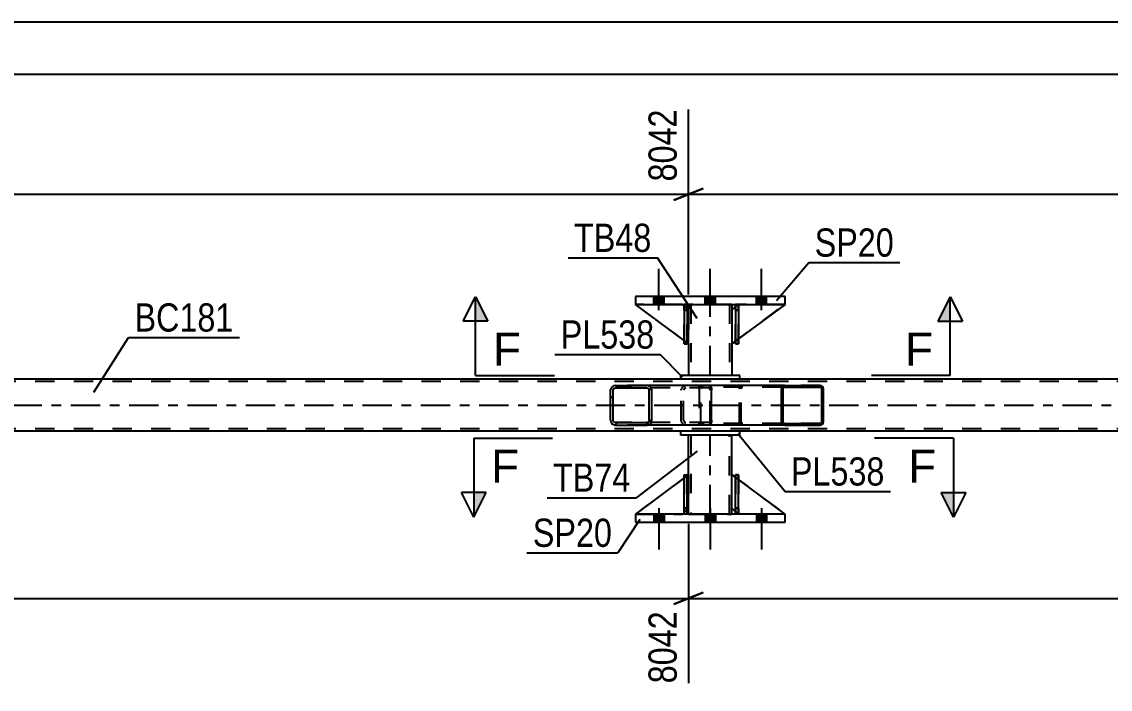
# Model space of a CAD drawing. Header units: millimetres. Extents: x 0 to 841, y 0 to 594.
# Drawn here: x 263.1 to 373.5, y 215.3 to 283 of the extents above; entities that cross this region are included whole.
import ezdxf

# ---------------------------------------------------------------- set-up
doc = ezdxf.new("R2010")
doc.units = ezdxf.units.MM
doc.linetypes.add('DXK_LINE_DOT2', pattern=[3.9198, 1.9599, -1.9599])
doc.linetypes.add('DXK_LINE_DOT3', pattern=[5.9187, 2.979, -0.9799, 0.9799, -0.9799])
doc.styles.add('Arial', font='ARIAL.TTF', dxfattribs={"height": 0.2})
doc.styles.add('Arial Narrow', font='ARIALN.TTF', dxfattribs={"height": 0.2})

# ---------------------------------------------------------------- blocks, each defined once
blk = doc.blocks.new('Part-318885883-2958 - 2768')
at = {"linetype": 'Continuous'}
h = blk.add_hatch(dxfattribs=at)
h.set_pattern_fill('', scale=0.7, style=0, pattern_type=0)
h.set_pattern_definition([(45, (326.978, 245.8129), (-1.57154, 1.57154), [])])
h.paths.add_polyline_path([(327.02, 245.63), (326.98, 245.81), (326.87, 245.97), (326.71, 246.07), (326.51, 246.11), (323.33, 246.11), (323.14, 246.07), (322.97, 245.97), (322.86, 245.81), (322.83, 245.63), (322.83, 242.59), (322.86, 242.41), (322.97, 242.25), (323.14, 242.15), (323.33, 242.11), (326.51, 242.11), (326.71, 242.15), (326.87, 242.25), (326.98, 242.41), (327.02, 242.59)])
h.paths.add_polyline_path([(326.75, 242.5), (326.69, 242.42), (326.61, 242.37), (326.51, 242.35), (323.33, 242.35), (323.23, 242.37), (323.15, 242.42), (323.1, 242.5), (323.08, 242.59), (323.08, 245.63), (323.1, 245.72), (323.15, 245.8), (323.23, 245.85), (323.33, 245.87), (326.51, 245.87), (326.61, 245.85), (326.69, 245.8), (326.75, 245.72), (326.76, 245.63), (326.76, 242.59)])
at = {"color": 2, "linetype": 'Continuous'}
for p, q in [((322.86, 245.81), (322.83, 245.63)), ((322.83, 242.59), (322.83, 245.63)), ((323.08, 245.63), (323.1, 245.72)), ((323.08, 242.59), (323.08, 245.63)), ((323.1, 245.72), (323.15, 245.8)), ((323.33, 246.11), (323.14, 246.07)), ((323.15, 245.8), (323.23, 245.85)), ((323.23, 245.85), (323.33, 245.87)), ((323.33, 246.11), (326.51, 246.11)), ((323.33, 245.87), (326.51, 245.87)), ((332.81, 246.11), (326.51, 246.11)), ((326.71, 246.07), (326.51, 246.11)), ((326.51, 245.87), (326.61, 245.85)), ((326.61, 245.85), (326.69, 245.8)), ((326.69, 245.8), (326.75, 245.72)), ((326.75, 245.72), (326.76, 245.63)), ((326.76, 242.59), (326.76, 245.63)), ((327.02, 245.63), (326.98, 245.81)), ((327.02, 242.59), (327.02, 245.63)), ((332.81, 246.11), (332.92, 246.07)), ((332.92, 246.07), (333.01, 245.97)), ((333.01, 245.97), (333.06, 245.81)), ((333.06, 245.81), (333.08, 245.63)), ((333.08, 242.59), (333.08, 245.63)), ((322.83, 242.59), (322.86, 242.41)), ((323.1, 242.5), (323.08, 242.59)), ((323.15, 242.42), (323.1, 242.5)), ((323.14, 242.15), (323.33, 242.11)), ((323.23, 242.37), (323.15, 242.42)), ((323.33, 242.35), (323.23, 242.37)), ((323.33, 242.35), (326.51, 242.35)), ((323.33, 242.11), (326.51, 242.11)), ((326.61, 242.37), (326.51, 242.35)), ((326.51, 242.11), (326.71, 242.15)), ((332.81, 242.11), (326.51, 242.11)), ((326.69, 242.42), (326.61, 242.37)), ((326.75, 242.5), (326.69, 242.42)), ((326.76, 242.59), (326.75, 242.5)), ((326.98, 242.41), (327.02, 242.59)), ((332.92, 242.15), (332.81, 242.11)), ((333.01, 242.25), (332.92, 242.15)), ((333.06, 242.41), (333.01, 242.25)), ((333.08, 242.59), (333.06, 242.41))]:
    blk.add_line(p, q, dxfattribs=at)
at = {"color": 7, "linetype": 'DXK_LINE_DOT2'}
for p, q in [((326.51, 246.11), (323.33, 246.11)), ((332.81, 245.87), (323.33, 245.87)), ((329.98, 245.63), (330.02, 245.81)), ((329.98, 242.59), (329.98, 245.63)), ((330.25, 245.72), (330.23, 245.63)), ((330.23, 242.59), (330.23, 245.63)), ((330.3, 245.8), (330.25, 245.72)), ((330.29, 246.07), (330.48, 246.11)), ((330.38, 245.85), (330.3, 245.8)), ((330.48, 245.87), (330.38, 245.85)), ((331.82, 245.87), (331.82, 246.11)), ((332.87, 245.85), (332.81, 245.87)), ((332.91, 245.8), (332.87, 245.85)), ((332.94, 245.72), (332.91, 245.8)), ((332.95, 245.63), (332.94, 245.72)), ((332.95, 242.59), (332.95, 245.63)), ((332.81, 242.35), (323.33, 242.35)), ((326.51, 242.11), (323.33, 242.11)), ((330.02, 242.41), (329.98, 242.59)), ((330.23, 242.59), (330.25, 242.5)), ((330.25, 242.5), (330.3, 242.42)), ((330.48, 242.11), (330.29, 242.15)), ((330.3, 242.42), (330.32, 242.41)), ((330.32, 242.41), (330.38, 242.37)), ((330.38, 242.37), (330.48, 242.35)), ((331.82, 242.11), (331.82, 242.35)), ((332.81, 242.35), (332.87, 242.37)), ((332.87, 242.37), (332.91, 242.42)), ((332.91, 242.42), (332.94, 242.5)), ((332.94, 242.5), (332.95, 242.59))]:
    blk.add_line(p, q, dxfattribs=at)
at = {"color": 2, "linetype": 'Continuous'}
for centre, start, end in [((323.31, 245.61), 111.1941, 156.1506), ((326.53, 245.61), 23.8494, 68.8059), ((323.31, 242.6), 203.8494, 248.8059), ((326.53, 242.6), 291.1941, 336.1506)]:
    blk.add_arc(centre, 0.492, start, end, dxfattribs=at)
at = {"color": 7, "linetype": 'DXK_LINE_DOT2'}
for centre, start, end in [((330.47, 245.61), 111.1941, 156.1506), ((330.47, 242.6), 203.8494, 248.8059)]:
    blk.add_arc(centre, 0.492, start, end, dxfattribs=at)
blk = doc.blocks.new('Bolt-318885883-2846 - 2768')
at = {"linetype": 'Continuous'}
for points in [[(327.22, 254.35), (328.26, 254.35), (328.26, 255.15), (327.22, 255.15)], [(327.22, 254.35), (328.26, 254.35), (328.26, 255.15), (327.22, 255.15)], [(327.22, 254.35), (328.26, 254.35), (328.26, 255.15), (327.22, 255.15)], [(332.42, 254.35), (333.46, 254.35), (333.46, 255.15), (332.42, 255.15)], [(332.42, 254.35), (333.46, 254.35), (333.46, 255.15), (332.42, 255.15)], [(337.62, 254.35), (338.66, 254.35), (338.66, 255.15), (337.62, 255.15)], [(337.62, 254.35), (338.66, 254.35), (338.66, 255.15), (337.62, 255.15)], [(337.62, 254.35), (338.66, 254.35), (338.66, 255.15), (337.62, 255.15)]]:
    blk.add_hatch(color=1, dxfattribs=at).paths.add_polyline_path(points)
at = {"color": 1, "linetype": 'Continuous'}
for p, q in [((327.74, 253.75), (327.74, 257.95)), ((327.74, 253.75), (327.74, 257.95)), ((327.74, 253.75), (327.74, 257.95)), ((332.94, 253.75), (332.94, 257.95)), ((332.94, 253.75), (332.94, 257.95)), ((338.14, 253.75), (338.14, 257.95)), ((338.14, 253.75), (338.14, 257.95)), ((338.14, 253.75), (338.14, 257.95)), ((327.22, 254.35), (327.22, 255.15)), ((327.22, 254.35), (327.22, 255.15)), ((327.22, 254.35), (327.22, 255.15)), ((328.26, 254.35), (328.26, 255.15)), ((328.26, 254.35), (328.26, 255.15)), ((328.26, 254.35), (328.26, 255.15)), ((332.42, 254.35), (332.42, 255.15)), ((332.42, 254.35), (332.42, 255.15)), ((333.46, 254.35), (333.46, 255.15)), ((333.46, 254.35), (333.46, 255.15)), ((337.62, 254.35), (337.62, 255.15)), ((337.62, 254.35), (337.62, 255.15)), ((337.62, 254.35), (337.62, 255.15)), ((338.66, 254.35), (338.66, 255.15)), ((338.66, 254.35), (338.66, 255.15)), ((338.66, 254.35), (338.66, 255.15))]:
    blk.add_line(p, q, dxfattribs=at)
blk = doc.blocks.new('Bolt-318885883-2847 - 2768')
at = {"linetype": 'Continuous'}
for points in [[(328.26, 233.07), (327.22, 233.07), (327.22, 232.27), (328.26, 232.27)], [(328.26, 233.07), (327.22, 233.07), (327.22, 232.27), (328.26, 232.27)], [(328.26, 233.07), (327.22, 233.07), (327.22, 232.27), (328.26, 232.27)], [(333.46, 233.07), (332.42, 233.07), (332.42, 232.27), (333.46, 232.27)], [(333.46, 233.07), (332.42, 233.07), (332.42, 232.27), (333.46, 232.27)], [(338.66, 233.07), (337.62, 233.07), (337.62, 232.27), (338.66, 232.27)], [(338.66, 233.07), (337.62, 233.07), (337.62, 232.27), (338.66, 232.27)], [(338.66, 233.07), (337.62, 233.07), (337.62, 232.27), (338.66, 232.27)]]:
    blk.add_hatch(color=1, dxfattribs=at).paths.add_polyline_path(points)
at = {"color": 1, "linetype": 'Continuous'}
for p, q in [((327.22, 233.07), (327.22, 232.27)), ((327.22, 233.07), (327.22, 232.27)), ((327.22, 233.07), (327.22, 232.27)), ((327.74, 233.67), (327.74, 229.47)), ((327.74, 233.67), (327.74, 229.47)), ((327.74, 233.67), (327.74, 229.47)), ((328.26, 233.07), (328.26, 232.27)), ((328.26, 233.07), (328.26, 232.27)), ((328.26, 233.07), (328.26, 232.27)), ((332.42, 233.07), (332.42, 232.27)), ((332.42, 233.07), (332.42, 232.27)), ((332.94, 233.67), (332.94, 229.47)), ((332.94, 233.67), (332.94, 229.47)), ((333.46, 233.07), (333.46, 232.27)), ((333.46, 233.07), (333.46, 232.27)), ((337.62, 233.07), (337.62, 232.27)), ((337.62, 233.07), (337.62, 232.27)), ((337.62, 233.07), (337.62, 232.27)), ((338.14, 233.67), (338.14, 229.47)), ((338.14, 233.67), (338.14, 229.47)), ((338.14, 233.67), (338.14, 229.47)), ((338.66, 233.07), (338.66, 232.27)), ((338.66, 233.07), (338.66, 232.27)), ((338.66, 233.07), (338.66, 232.27))]:
    blk.add_line(p, q, dxfattribs=at)
blk = doc.blocks.new('Part-318885883-2897 - 2768')
at = {"color": 7, "linetype": 'DXK_LINE_DOT2'}
for p, q in [((728.94, 246.51), (66.82, 246.51)), ((335.94, 246.75), (329.94, 246.75)), ((728.94, 241.71), (66.82, 241.71)), ((335.94, 241.47), (329.94, 241.47))]:
    blk.add_line(p, q, dxfattribs=at)
at = {"color": 2, "linetype": 'Continuous'}
for p, q in [((329.94, 246.75), (165.67, 246.75)), ((585.34, 246.75), (335.94, 246.75)), ((329.94, 241.47), (165.67, 241.47)), ((585.34, 241.47), (335.94, 241.47))]:
    blk.add_line(p, q, dxfattribs=at)
at = {"color": 7, "linetype": 'DXK_LINE_DOT3'}
blk.add_line((66.82, 244.11), (728.94, 244.11), dxfattribs=at)
blk = doc.blocks.new('Part-318885883-2946 - 2768')
at = {"color": 2, "linetype": 'Continuous'}
for p, q in [((335.94, 247.15), (329.94, 247.15)), ((329.94, 246.75), (329.94, 247.15)), ((335.94, 246.75), (329.94, 246.75)), ((335.94, 246.75), (335.94, 247.15))]:
    blk.add_line(p, q, dxfattribs=at)
blk = doc.blocks.new('Part-318885883-2975 - 2768')
at = {"color": 2, "linetype": 'Continuous'}
for p, q in [((330.74, 254.35), (330.74, 253.75)), ((335.14, 254.35), (335.14, 253.75)), ((330.74, 250.35), (330.74, 247.15)), ((335.14, 250.35), (335.14, 247.15))]:
    blk.add_line(p, q, dxfattribs=at)
at = {"color": 7, "linetype": 'DXK_LINE_DOT2'}
for p, q in [((335.14, 254.35), (330.74, 254.35)), ((330.98, 254.35), (330.98, 247.15)), ((334.9, 254.35), (334.9, 247.15)), ((330.74, 253.75), (330.74, 250.35)), ((335.14, 253.75), (335.14, 250.35)), ((335.14, 247.15), (330.74, 247.15))]:
    blk.add_line(p, q, dxfattribs=at)
at = {"color": 7, "linetype": 'DXK_LINE_DOT3'}
blk.add_line((332.94, 247.15), (332.94, 254.35), dxfattribs=at)
blk = doc.blocks.new('Part-318885883-2977 - 2768')
at = {"color": 7, "linetype": 'DXK_LINE_DOT2'}
for p, q in [((335.49, 253.75), (335.49, 254.35)), ((335.49, 254.35), (335.49, 254.35)), ((335.49, 254.35), (335.49, 250.35)), ((335.81, 254.35), (335.49, 254.35)), ((335.81, 253.75), (335.81, 254.35)), ((335.81, 250.35), (335.81, 254.35)), ((335.49, 250.35), (335.49, 253.75)), ((335.49, 253.75), (335.81, 253.75)), ((335.81, 253.75), (335.81, 250.35)), ((335.49, 250.35), (335.81, 250.35))]:
    blk.add_line(p, q, dxfattribs=at)
blk = doc.blocks.new('Part-318885883-2978 - 2768')
at = {"color": 7, "linetype": 'DXK_LINE_DOT2'}
for p, q in [((330.29, 253.75), (330.29, 254.35)), ((330.29, 254.35), (330.29, 254.35)), ((330.29, 254.35), (330.29, 250.35)), ((330.61, 254.35), (330.29, 254.35)), ((330.61, 253.75), (330.61, 254.35)), ((330.61, 250.35), (330.61, 254.35)), ((330.29, 250.35), (330.29, 253.75)), ((330.29, 253.75), (330.61, 253.75)), ((330.61, 253.75), (330.61, 250.35)), ((330.29, 250.35), (330.61, 250.35))]:
    blk.add_line(p, q, dxfattribs=at)
blk = doc.blocks.new('Part-318885883-2983 - 2768')
at = {"color": 2, "linetype": 'Continuous'}
for p, q in [((325.34, 233.07), (325.34, 232.27)), ((340.54, 233.07), (325.34, 233.07)), ((340.54, 232.27), (340.54, 233.07)), ((325.34, 232.27), (340.54, 232.27))]:
    blk.add_line(p, q, dxfattribs=at)
blk = doc.blocks.new('Part-318885883-2988 - 2768')
at = {"color": 2, "linetype": 'Continuous'}
for p, q in [((340.54, 255.15), (325.34, 255.15)), ((325.34, 255.15), (325.34, 254.35)), ((340.54, 254.35), (340.54, 255.15)), ((325.34, 254.35), (340.54, 254.35))]:
    blk.add_line(p, q, dxfattribs=at)
blk = doc.blocks.new('Part-318885883-2993 - 2768')
at = {"color": 2, "linetype": 'Continuous'}
for p, q in [((330.74, 237.07), (330.74, 241.07)), ((335.14, 237.07), (335.14, 241.07)), ((330.74, 233.07), (330.74, 233.67)), ((335.14, 233.07), (335.14, 233.67))]:
    blk.add_line(p, q, dxfattribs=at)
at = {"color": 7, "linetype": 'DXK_LINE_DOT2'}
for p, q in [((335.14, 241.07), (330.74, 241.07)), ((330.98, 241.07), (330.98, 233.07)), ((334.9, 233.07), (334.9, 241.07)), ((330.74, 233.67), (330.74, 237.07)), ((335.14, 233.67), (335.14, 237.07)), ((330.74, 233.07), (335.14, 233.07))]:
    blk.add_line(p, q, dxfattribs=at)
at = {"color": 7, "linetype": 'DXK_LINE_DOT3'}
blk.add_line((332.94, 233.07), (332.94, 241.07), dxfattribs=at)
blk = doc.blocks.new('Part-318885883-2998 - 2768')
at = {"color": 2, "linetype": 'Continuous'}
for p, q in [((335.94, 241.47), (329.94, 241.47)), ((329.94, 241.07), (329.94, 241.47)), ((335.94, 241.07), (329.94, 241.07)), ((335.94, 241.07), (335.94, 241.47))]:
    blk.add_line(p, q, dxfattribs=at)
blk = doc.blocks.new('Part-318885883-3010 - 2768')
at = {"linetype": 'Continuous'}
h = blk.add_hatch(dxfattribs=at)
h.set_pattern_fill('', scale=0.7, style=0, pattern_type=0)
h.set_pattern_definition([(45, (344.402, 245.9117), (-1.57154, 1.57154), [])])
h.paths.add_polyline_path([(344.43, 245.79), (344.4, 245.91), (344.33, 246.02), (344.22, 246.08), (344.09, 246.11), (340.51, 246.11), (340.38, 246.08), (340.27, 246.02), (340.2, 245.91), (340.17, 245.79), (340.17, 242.43), (340.2, 242.31), (340.27, 242.2), (340.38, 242.13), (340.51, 242.11), (344.09, 242.11), (344.22, 242.13), (344.33, 242.2), (344.4, 242.31), (344.43, 242.43)])
h.paths.add_polyline_path([(344.24, 242.37), (344.21, 242.32), (344.15, 242.28), (344.09, 242.27), (340.51, 242.27), (340.45, 242.28), (340.39, 242.32), (340.35, 242.37), (340.34, 242.43), (340.34, 245.79), (340.35, 245.85), (340.39, 245.9), (340.45, 245.94), (340.51, 245.95), (344.09, 245.95), (344.15, 245.94), (344.21, 245.9), (344.24, 245.85), (344.26, 245.79), (344.26, 242.43)])
at = {"color": 7, "linetype": 'DXK_LINE_DOT2'}
for p, q in [((331.82, 245.79), (331.85, 245.91)), ((331.82, 245.79), (331.82, 242.43)), ((332.01, 245.85), (331.99, 245.79)), ((331.99, 242.43), (331.99, 245.79)), ((332.04, 245.9), (332.01, 245.85)), ((332.03, 246.08), (332.16, 246.11)), ((332.1, 245.94), (332.04, 245.9)), ((332.16, 245.95), (332.1, 245.94)), ((332.81, 246.11), (332.16, 246.11)), ((344.09, 245.95), (332.16, 245.95)), ((335.74, 246.11), (335.87, 246.08)), ((335.8, 245.94), (335.74, 245.95)), ((335.86, 245.9), (335.8, 245.94)), ((335.9, 245.85), (335.86, 245.9)), ((335.91, 245.79), (335.9, 245.85)), ((335.91, 242.43), (335.91, 245.79)), ((336.05, 245.91), (336.08, 245.79)), ((336.08, 242.43), (336.08, 245.79)), ((344.09, 246.11), (340.51, 246.11)), ((331.85, 242.31), (331.82, 242.43)), ((331.99, 242.43), (332.01, 242.37)), ((332.01, 242.37), (332.04, 242.32)), ((332.16, 242.11), (332.03, 242.13)), ((332.04, 242.32), (332.1, 242.28)), ((332.1, 242.28), (332.16, 242.27)), ((344.09, 242.27), (332.16, 242.27)), ((332.81, 242.11), (332.16, 242.11)), ((335.74, 242.27), (335.8, 242.28)), ((335.87, 242.13), (335.74, 242.11)), ((335.8, 242.28), (335.86, 242.32)), ((335.86, 242.32), (335.9, 242.37)), ((335.9, 242.37), (335.91, 242.43)), ((336.08, 242.43), (336.05, 242.31)), ((344.09, 242.11), (340.51, 242.11))]:
    blk.add_line(p, q, dxfattribs=at)
at = {"color": 2, "linetype": 'Continuous'}
for p, q in [((340.51, 246.11), (332.81, 246.11)), ((340.2, 245.91), (340.17, 245.79)), ((340.17, 242.43), (340.17, 245.79)), ((340.34, 245.79), (340.35, 245.85)), ((340.34, 242.43), (340.34, 245.79)), ((340.35, 245.85), (340.39, 245.9)), ((340.51, 246.11), (340.38, 246.08)), ((340.39, 245.9), (340.45, 245.94)), ((340.45, 245.94), (340.51, 245.95)), ((340.51, 246.11), (344.09, 246.11)), ((340.51, 245.95), (344.09, 245.95)), ((344.22, 246.08), (344.09, 246.11)), ((344.09, 245.95), (344.15, 245.94)), ((344.15, 245.94), (344.21, 245.9)), ((344.21, 245.9), (344.24, 245.85)), ((344.24, 245.85), (344.26, 245.79)), ((344.26, 242.43), (344.26, 245.79)), ((344.43, 245.79), (344.4, 245.91)), ((344.43, 242.43), (344.43, 245.79)), ((340.51, 242.11), (332.81, 242.11)), ((340.17, 242.43), (340.2, 242.31)), ((340.35, 242.37), (340.34, 242.43)), ((340.39, 242.32), (340.35, 242.37)), ((340.38, 242.13), (340.51, 242.11)), ((340.45, 242.28), (340.39, 242.32)), ((340.51, 242.27), (340.45, 242.28)), ((340.51, 242.27), (344.09, 242.27)), ((340.51, 242.11), (344.09, 242.11)), ((344.15, 242.28), (344.09, 242.27)), ((344.09, 242.11), (344.22, 242.13)), ((344.21, 242.32), (344.15, 242.28)), ((344.24, 242.37), (344.21, 242.32)), ((344.26, 242.43), (344.24, 242.37)), ((344.4, 242.31), (344.43, 242.43))]:
    blk.add_line(p, q, dxfattribs=at)
at = {"color": 7, "linetype": 'DXK_LINE_DOT2'}
for centre, start, end in [((332.15, 245.78), 110.7583, 155.68), ((335.75, 245.78), 24.32, 69.2417), ((332.15, 242.44), 204.32, 249.2417), ((335.75, 242.44), 290.7583, 335.68)]:
    blk.add_arc(centre, 0.331, start, end, dxfattribs=at)
at = {"color": 2, "linetype": 'Continuous'}
for centre, start, end in [((340.5, 245.78), 110.7583, 155.68), ((344.1, 245.78), 24.32, 69.2417), ((340.5, 242.44), 204.32, 249.2417), ((344.1, 242.44), 290.7583, 335.68)]:
    blk.add_arc(centre, 0.331, start, end, dxfattribs=at)
blk = doc.blocks.new('Part-318885883-3029 - 2768')
at = {"color": 7, "linetype": 'DXK_LINE_DOT2'}
for p, q in [((335.74, 254.35), (335.14, 253.75)), ((335.14, 250.35), (340.54, 254.35)), ((340.54, 254.35), (335.74, 254.35)), ((335.14, 253.75), (335.14, 250.35))]:
    blk.add_line(p, q, dxfattribs=at)
blk = doc.blocks.new('Part-318885883-3030 - 2768')
at = {"color": 2, "linetype": 'Continuous'}
for p, q in [((335.49, 254.1), (335.14, 253.75)), ((340.54, 254.35), (335.81, 250.85)), ((335.14, 253.75), (335.14, 250.35)), ((335.49, 250.61), (335.14, 250.35))]:
    blk.add_line(p, q, dxfattribs=at)
at = {"color": 7, "linetype": 'DXK_LINE_DOT2'}
for p, q in [((335.74, 254.35), (335.49, 254.1)), ((340.54, 254.35), (335.74, 254.35)), ((335.81, 250.85), (335.49, 250.61))]:
    blk.add_line(p, q, dxfattribs=at)
blk = doc.blocks.new('Part-318885883-3031 - 2768')
at = {"color": 7, "linetype": 'DXK_LINE_DOT2'}
for p, q in [((330.74, 250.35), (325.34, 254.35)), ((325.34, 254.35), (330.14, 254.35)), ((330.14, 254.35), (330.74, 253.75)), ((330.74, 253.75), (330.14, 254.35)), ((330.74, 253.75), (330.74, 250.35)), ((330.74, 253.75), (330.74, 253.75)), ((330.74, 253.75), (330.74, 250.35))]:
    blk.add_line(p, q, dxfattribs=at)
blk = doc.blocks.new('Part-318885883-3032 - 2768')
at = {"color": 2, "linetype": 'Continuous'}
for p, q in [((330.29, 250.68), (325.34, 254.35)), ((330.29, 254.2), (330.14, 254.35)), ((330.74, 253.75), (330.61, 253.88)), ((330.74, 253.75), (330.74, 253.75)), ((330.74, 250.35), (330.74, 253.75)), ((330.61, 250.44), (330.74, 250.35)), ((330.74, 250.35), (330.74, 250.35))]:
    blk.add_line(p, q, dxfattribs=at)
at = {"color": 7, "linetype": 'DXK_LINE_DOT2'}
for p, q in [((330.14, 254.35), (325.34, 254.35)), ((330.14, 254.35), (330.74, 253.75)), ((330.61, 253.88), (330.29, 254.2)), ((330.74, 253.75), (330.74, 250.35)), ((330.61, 250.44), (330.29, 250.68))]:
    blk.add_line(p, q, dxfattribs=at)
blk = doc.blocks.new('Part-318885883-3033 - 2768')
at = {"color": 2, "linetype": 'Continuous'}
for p, q in [((335.81, 254.35), (335.49, 254.35)), ((335.49, 254.35), (335.49, 250.35)), ((335.81, 254.35), (335.81, 254.35)), ((335.81, 254.35), (335.81, 250.35)), ((335.81, 250.35), (335.49, 250.35))]:
    blk.add_line(p, q, dxfattribs=at)
at = {"color": 7, "linetype": 'DXK_LINE_DOT2'}
for p, q in [((335.49, 253.75), (335.49, 254.35)), ((335.81, 253.75), (335.81, 254.35)), ((335.81, 254.35), (335.81, 254.35)), ((335.81, 253.75), (335.49, 253.75)), ((335.49, 253.75), (335.49, 250.35)), ((335.81, 250.35), (335.81, 253.75))]:
    blk.add_line(p, q, dxfattribs=at)
blk = doc.blocks.new('Part-318885883-3034 - 2768')
at = {"color": 2, "linetype": 'Continuous'}
for p, q in [((330.61, 254.35), (330.29, 254.35)), ((330.29, 254.35), (330.29, 250.35)), ((330.61, 254.35), (330.61, 254.35)), ((330.61, 254.35), (330.61, 250.35)), ((330.61, 250.35), (330.29, 250.35))]:
    blk.add_line(p, q, dxfattribs=at)
at = {"color": 7, "linetype": 'DXK_LINE_DOT2'}
for p, q in [((330.29, 253.75), (330.29, 254.35)), ((330.61, 253.75), (330.61, 254.35)), ((330.61, 254.35), (330.61, 254.35)), ((330.61, 253.75), (330.29, 253.75)), ((330.29, 253.75), (330.29, 250.35)), ((330.61, 250.35), (330.61, 253.75))]:
    blk.add_line(p, q, dxfattribs=at)
blk = doc.blocks.new('Part-318885883-3055 - 2768')
at = {"color": 7, "linetype": 'DXK_LINE_DOT2'}
for p, q in [((335.14, 233.67), (335.14, 237.07)), ((335.14, 237.07), (340.54, 233.07)), ((335.74, 233.07), (335.14, 233.67)), ((340.54, 233.07), (335.74, 233.07))]:
    blk.add_line(p, q, dxfattribs=at)
blk = doc.blocks.new('Part-318885883-3056 - 2768')
at = {"color": 2, "linetype": 'Continuous'}
for p, q in [((335.14, 233.67), (335.14, 237.07)), ((335.49, 236.81), (335.14, 237.07)), ((340.54, 233.07), (335.81, 236.57)), ((335.49, 233.32), (335.14, 233.67))]:
    blk.add_line(p, q, dxfattribs=at)
at = {"color": 7, "linetype": 'DXK_LINE_DOT2'}
for p, q in [((335.81, 236.57), (335.49, 236.81)), ((335.74, 233.07), (335.49, 233.32)), ((340.54, 233.07), (335.74, 233.07)), ((340.54, 233.07), (340.54, 233.07)), ((340.54, 233.07), (340.54, 233.07))]:
    blk.add_line(p, q, dxfattribs=at)
blk = doc.blocks.new('Part-318885883-3058 - 2768')
at = {"color": 7, "linetype": 'DXK_LINE_DOT2'}
for p, q in [((330.74, 237.07), (325.34, 233.07)), ((330.74, 233.67), (330.74, 237.07)), ((330.74, 237.07), (330.74, 233.67)), ((325.34, 233.07), (330.14, 233.07)), ((330.14, 233.07), (330.74, 233.67)), ((330.74, 233.67), (330.14, 233.07)), ((330.74, 233.67), (330.74, 233.67))]:
    blk.add_line(p, q, dxfattribs=at)
blk = doc.blocks.new('Part-318885883-3059 - 2768')
at = {"color": 2, "linetype": 'Continuous'}
for p, q in [((330.29, 236.74), (325.34, 233.07)), ((330.74, 237.07), (330.61, 236.98)), ((330.74, 233.67), (330.74, 237.07)), ((330.29, 233.22), (330.14, 233.07)), ((330.74, 233.67), (330.61, 233.54)), ((330.74, 233.67), (330.74, 233.67))]:
    blk.add_line(p, q, dxfattribs=at)
at = {"color": 7, "linetype": 'DXK_LINE_DOT2'}
for p, q in [((330.61, 236.98), (330.29, 236.74)), ((330.74, 233.67), (330.74, 237.07)), ((325.34, 233.07), (330.14, 233.07)), ((330.74, 233.67), (330.14, 233.07)), ((330.61, 233.54), (330.29, 233.22))]:
    blk.add_line(p, q, dxfattribs=at)
blk = doc.blocks.new('Part-318885883-3060 - 2768')
at = {"color": 2, "linetype": 'Continuous'}
for p, q in [((335.49, 233.07), (335.49, 237.07)), ((335.49, 237.07), (335.81, 237.07)), ((335.81, 233.07), (335.81, 237.07)), ((335.49, 233.07), (335.49, 233.07)), ((335.81, 233.07), (335.49, 233.07))]:
    blk.add_line(p, q, dxfattribs=at)
at = {"color": 7, "linetype": 'DXK_LINE_DOT2'}
for p, q in [((335.49, 237.07), (335.49, 233.67)), ((335.81, 233.67), (335.81, 237.07)), ((335.49, 233.67), (335.49, 233.07)), ((335.49, 233.67), (335.81, 233.67)), ((335.81, 233.07), (335.81, 233.67)), ((335.81, 233.07), (335.81, 233.07))]:
    blk.add_line(p, q, dxfattribs=at)
blk = doc.blocks.new('Part-318885883-3061 - 2768')
at = {"color": 2, "linetype": 'Continuous'}
for p, q in [((330.29, 233.07), (330.29, 237.07)), ((330.29, 237.07), (330.61, 237.07)), ((330.61, 233.07), (330.61, 237.07)), ((330.29, 233.07), (330.29, 233.07)), ((330.61, 233.07), (330.29, 233.07))]:
    blk.add_line(p, q, dxfattribs=at)
at = {"color": 7, "linetype": 'DXK_LINE_DOT2'}
for p, q in [((330.29, 237.07), (330.29, 233.67)), ((330.61, 233.67), (330.61, 237.07)), ((330.29, 233.67), (330.29, 233.07)), ((330.29, 233.67), (330.61, 233.67)), ((330.61, 233.07), (330.61, 233.67)), ((330.61, 233.07), (330.61, 233.07))]:
    blk.add_line(p, q, dxfattribs=at)
blk = doc.blocks.new('Part-318885883-3062 - 2768')
at = {"color": 7, "linetype": 'DXK_LINE_DOT2'}
for p, q in [((335.81, 237.07), (335.49, 237.07)), ((335.49, 233.67), (335.49, 237.07)), ((335.49, 237.07), (335.49, 233.07)), ((335.81, 237.07), (335.81, 233.67)), ((335.81, 233.07), (335.81, 237.07)), ((335.81, 233.67), (335.49, 233.67)), ((335.49, 233.07), (335.49, 233.67)), ((335.81, 233.07), (335.49, 233.07)), ((335.81, 233.67), (335.81, 233.07)), ((335.81, 233.07), (335.81, 233.07))]:
    blk.add_line(p, q, dxfattribs=at)
blk = doc.blocks.new('Part-318885883-3063 - 2768')
at = {"color": 7, "linetype": 'DXK_LINE_DOT2'}
for p, q in [((330.29, 237.07), (330.61, 237.07)), ((330.29, 233.67), (330.29, 237.07)), ((330.29, 237.07), (330.29, 233.07)), ((330.61, 237.07), (330.61, 233.67)), ((330.61, 233.07), (330.61, 236.98)), ((330.61, 233.67), (330.29, 233.67)), ((330.29, 233.07), (330.29, 233.67)), ((330.61, 233.07), (330.29, 233.07)), ((330.61, 233.67), (330.61, 233.07)), ((330.61, 233.07), (330.61, 233.07))]:
    blk.add_line(p, q, dxfattribs=at)
blk = doc.blocks.new('StraightDimension-318885883-3194 - 2768')
at = {"color": 7, "linetype": 'Continuous'}
blk.add_line((56.6, 277.71), (739.16, 277.71), dxfattribs=at)
blk = doc.blocks.new('StraightDimension-318885883-3225 - 2768')
at = {"color": 7, "linetype": 'Continuous'}
for p, q in [((330.74, 232.07), (330.74, 215.91)), ((332.24, 225.12), (329.24, 223.92)), ((330.74, 224.52), (586.14, 224.52))]:
    blk.add_line(p, q, dxfattribs=at)
blk = doc.blocks.new('StraightDimension-318885883-3231 - 2768')
at = {"color": 7, "linetype": 'Continuous'}
for p, q in [((330.74, 232.07), (330.74, 215.91)), ((160.47, 224.52), (330.74, 224.52)), ((329.24, 223.92), (332.24, 225.12))]:
    blk.add_line(p, q, dxfattribs=at)
at = {"color": 0, "linetype": 'Continuous'}
blk.add_wipeout([(330.14, 223.82), (325.94, 223.82), (325.94, 215.31), (330.14, 215.31)], dxfattribs=at)
at = {"color": 3, "linetype": 'Continuous', "style": 'Arial Narrow'}
blk.add_text('8042', height=2.863, rotation=90.0002, dxfattribs=at).set_placement((329.54, 215.91))
blk = doc.blocks.new('StraightDimension-318885883-3238 - 2768')
at = {"color": 7, "linetype": 'Continuous'}
blk.add_line((55.96, 283.02), (739.8, 283.02), dxfattribs=at)
blk = doc.blocks.new('StraightDimension-318885883-3259 - 2768')
at = {"color": 7, "linetype": 'Continuous'}
for p, q in [((330.74, 255.35), (330.74, 274.13)), ((332.24, 266.12), (329.24, 264.92)), ((330.74, 265.52), (586.14, 265.52))]:
    blk.add_line(p, q, dxfattribs=at)
blk = doc.blocks.new('StraightDimension-318885883-3265 - 2768')
at = {"color": 7, "linetype": 'Continuous'}
for p, q in [((330.74, 255.35), (330.74, 274.13)), ((160.47, 265.52), (330.74, 265.52)), ((329.24, 264.92), (332.24, 266.12))]:
    blk.add_line(p, q, dxfattribs=at)
at = {"color": 0, "linetype": 'Continuous'}
blk.add_wipeout([(330.14, 274.73), (325.94, 274.73), (325.94, 266.22), (330.14, 266.22)], dxfattribs=at)
at = {"color": 3, "linetype": 'Continuous', "style": 'Arial Narrow'}
blk.add_text('8042', height=2.863, rotation=90.0002, dxfattribs=at).set_placement((329.54, 266.82))
blk = doc.blocks.new('SectionMark-318885883-3296 - 2768')
at = {"linetype": 'Continuous'}
for points in [[(310.38, 252.63), (309.13, 252.63), (309.13, 255.13)], [(357.3, 252.63), (356.05, 252.63), (357.3, 255.13)]]:
    blk.add_hatch(color=6, dxfattribs=at).paths.add_polyline_path(points)
at = {"color": 6, "linetype": 'Continuous'}
for p, q in [((307.88, 252.63), (309.13, 255.13)), ((309.13, 247.13), (309.13, 255.13)), ((309.13, 255.13), (310.38, 252.63)), ((357.3, 255.13), (356.05, 252.63)), ((357.3, 247.13), (357.3, 255.13)), ((357.3, 255.13), (358.55, 252.63)), ((310.38, 252.63), (307.88, 252.63)), ((356.05, 252.63), (358.55, 252.63)), ((309.13, 247.13), (317.13, 247.13)), ((357.3, 247.13), (349.3, 247.13))]:
    blk.add_line(p, q, dxfattribs=at)
at = {"color": 0, "linetype": 'Continuous'}
for points in [[(313.73, 248.13), (313.73, 251.63), (310.88, 251.63), (310.88, 248.13)], [(355.55, 248.13), (355.55, 251.63), (352.7, 251.63), (352.7, 248.13)]]:
    blk.add_wipeout(points, dxfattribs=at)
at = {"color": 3, "linetype": 'Continuous', "style": 'Arial'}
for p in [(310.88, 248.13), (352.7, 248.13)]:
    blk.add_text('F', height=3.34, dxfattribs=at).set_placement(p)
blk = doc.blocks.new('Mark-318885883-2893 - 2768')
at = {"color": 30, "linetype": 'Continuous'}
for p, q in [((270.38, 245.44), (273.92, 250.99)), ((273.92, 250.99), (285.17, 250.99))]:
    blk.add_line(p, q, dxfattribs=at)
at = {"color": 0}
blk.add_wipeout([(284.57, 251.59), (284.57, 254.59), (274.52, 254.59), (274.52, 251.59)], dxfattribs=at)
blk.add_wipeout([(284.57, 251.59), (284.57, 254.59), (274.52, 254.59), (274.52, 251.59)], dxfattribs=at)
at = {"color": 3, "style": 'Arial Narrow'}
blk.add_text('BC181', height=2.863, dxfattribs=at).set_placement((274.52, 251.59))
blk = doc.blocks.new('SectionMark-318885883-3300 - 2768')
at = {"linetype": 'Continuous'}
for points in [[(308.95, 235.27), (310.2, 235.27), (308.95, 232.77)], [(356.37, 235.27), (357.62, 235.27), (357.62, 232.77)]]:
    blk.add_hatch(color=6, dxfattribs=at).paths.add_polyline_path(points)
at = {"color": 6, "linetype": 'Continuous'}
for p, q in [((308.95, 240.77), (316.95, 240.77)), ((308.95, 240.77), (308.95, 232.77)), ((357.62, 240.77), (349.62, 240.77)), ((357.62, 240.77), (357.62, 232.77)), ((308.95, 232.77), (307.7, 235.27)), ((310.2, 235.27), (307.7, 235.27)), ((308.95, 232.77), (310.2, 235.27)), ((356.37, 235.27), (358.87, 235.27)), ((357.62, 232.77), (356.37, 235.27)), ((358.87, 235.27), (357.62, 232.77))]:
    blk.add_line(p, q, dxfattribs=at)
at = {"color": 0, "linetype": 'Continuous'}
for points in [[(313.55, 236.27), (313.55, 239.77), (310.7, 239.77), (310.7, 236.27)], [(355.87, 236.27), (355.87, 239.77), (353.02, 239.77), (353.02, 236.27)]]:
    blk.add_wipeout(points, dxfattribs=at)
at = {"color": 3, "linetype": 'Continuous', "style": 'Arial'}
for p in [(310.7, 236.27), (353.02, 236.27)]:
    blk.add_text('F', height=3.34, dxfattribs=at).set_placement(p)
blk = doc.blocks.new('Mark-318885883-2942 - 2768')
at = {"color": 30, "linetype": 'Continuous'}
for p in [(317.17, 249.26), (330.11, 246.96)]:
    blk.add_line(p, (327.87, 249.26), dxfattribs=at)
at = {"color": 0}
blk.add_wipeout([(327.27, 249.86), (327.27, 252.86), (317.77, 252.86), (317.77, 249.86)], dxfattribs=at)
blk.add_wipeout([(327.27, 249.86), (327.27, 252.86), (317.77, 252.86), (317.77, 249.86)], dxfattribs=at)
at = {"color": 3, "style": 'Arial Narrow'}
blk.add_text('PL538', height=2.863, dxfattribs=at).set_placement((317.77, 249.86))
blk = doc.blocks.new('Mark-318885883-2971 - 2768')
at = {"color": 30, "linetype": 'Continuous'}
for p in [(318.52, 259.07), (331.63, 252.9)]:
    blk.add_line(p, (327.58, 259.07), dxfattribs=at)
at = {"color": 0}
blk.add_wipeout([(326.98, 259.67), (326.98, 262.67), (319.12, 262.67), (319.12, 259.67)], dxfattribs=at)
blk.add_wipeout([(326.98, 259.67), (326.98, 262.67), (319.12, 262.67), (319.12, 259.67)], dxfattribs=at)
at = {"color": 3, "style": 'Arial Narrow'}
blk.add_text('TB48', height=2.863, dxfattribs=at).set_placement((319.12, 259.67))
blk = doc.blocks.new('Mark-318885883-2979 - 2768')
at = {"color": 30, "linetype": 'Continuous'}
for p in [(325.8, 232.52), (314.34, 229.15)]:
    blk.add_line(p, (323.58, 229.15), dxfattribs=at)
at = {"color": 0}
blk.add_wipeout([(322.98, 229.75), (322.98, 232.75), (314.94, 232.75), (314.94, 229.75)], dxfattribs=at)
blk.add_wipeout([(322.98, 229.75), (322.98, 232.75), (314.94, 232.75), (314.94, 229.75)], dxfattribs=at)
at = {"color": 3, "style": 'Arial Narrow'}
blk.add_text('SP20', height=2.863, dxfattribs=at).set_placement((314.94, 229.75))
blk = doc.blocks.new('Mark-318885883-2984 - 2768')
at = {"color": 30, "linetype": 'Continuous'}
for p, q in [((339.68, 254.75), (342.94, 258.59)), ((342.94, 258.59), (352.18, 258.59))]:
    blk.add_line(p, q, dxfattribs=at)
at = {"color": 0}
blk.add_wipeout([(351.58, 259.19), (351.58, 262.19), (343.54, 262.19), (343.54, 259.19)], dxfattribs=at)
blk.add_wipeout([(351.58, 259.19), (351.58, 262.19), (343.54, 262.19), (343.54, 259.19)], dxfattribs=at)
at = {"color": 3, "style": 'Arial Narrow'}
blk.add_text('SP20', height=2.863, dxfattribs=at).set_placement((343.54, 259.19))
blk = doc.blocks.new('Mark-318885883-2989 - 2768')
at = {"color": 30, "linetype": 'Continuous'}
for p in [(331.63, 239.46), (316.39, 234.74)]:
    blk.add_line(p, (325.44, 234.74), dxfattribs=at)
at = {"color": 0}
blk.add_wipeout([(324.84, 235.34), (324.84, 238.34), (316.99, 238.34), (316.99, 235.34)], dxfattribs=at)
blk.add_wipeout([(324.84, 235.34), (324.84, 238.34), (316.99, 238.34), (316.99, 235.34)], dxfattribs=at)
at = {"color": 3, "style": 'Arial Narrow'}
blk.add_text('TB74', height=2.863, dxfattribs=at).set_placement((316.99, 235.34))
blk = doc.blocks.new('Mark-318885883-2994 - 2768')
at = {"color": 30, "linetype": 'Continuous'}
for p, q in [((335.74, 241.26), (340.53, 235.37)), ((340.53, 235.37), (351.23, 235.37))]:
    blk.add_line(p, q, dxfattribs=at)
at = {"color": 0}
blk.add_wipeout([(350.63, 235.97), (350.63, 238.97), (341.13, 238.97), (341.13, 235.97)], dxfattribs=at)
blk.add_wipeout([(350.63, 235.97), (350.63, 238.97), (341.13, 238.97), (341.13, 235.97)], dxfattribs=at)
at = {"color": 3, "style": 'Arial Narrow'}
blk.add_text('PL538', height=2.863, dxfattribs=at).set_placement((341.13, 235.97))

msp = doc.modelspace()

# ---------------------------------------------------------------- block references
for name in ['Bolt-318885883-2846 - 2768', 'Part-318885883-2988 - 2768', 'Part-318885883-3031 - 2768', 'Part-318885883-3032 - 2768', 'Part-318885883-2978 - 2768', 'Part-318885883-3034 - 2768', 'Part-318885883-2975 - 2768', 'Part-318885883-3029 - 2768', 'Part-318885883-3030 - 2768', 'Part-318885883-2977 - 2768', 'Part-318885883-3033 - 2768', 'Part-318885883-2897 - 2768', 'Part-318885883-2946 - 2768', 'Part-318885883-2958 - 2768', 'Part-318885883-3010 - 2768', 'Part-318885883-2998 - 2768', 'Part-318885883-2993 - 2768', 'Part-318885883-3058 - 2768', 'Part-318885883-3059 - 2768', 'Part-318885883-3061 - 2768', 'Part-318885883-3063 - 2768', 'Part-318885883-3055 - 2768', 'Part-318885883-3056 - 2768', 'Part-318885883-3060 - 2768', 'Part-318885883-3062 - 2768', 'Part-318885883-2983 - 2768', 'Bolt-318885883-2847 - 2768']:
    msp.add_blockref(name, (0, 0))

# ---------------------------------------------------------------- next in the draw order: block references
for name in ['StraightDimension-318885883-3194 - 2768', 'SectionMark-318885883-3300 - 2768', 'StraightDimension-318885883-3225 - 2768']:
    msp.add_blockref(name, (0, 0))

# ---------------------------------------------------------------- next in the draw order: block references
for name in ['StraightDimension-318885883-3238 - 2768', 'Mark-318885883-2994 - 2768', 'Mark-318885883-2989 - 2768', 'StraightDimension-318885883-3231 - 2768']:
    msp.add_blockref(name, (0, 0))

# ---------------------------------------------------------------- next in the draw order: block references
for name in ['StraightDimension-318885883-3259 - 2768', 'Mark-318885883-2893 - 2768', 'Mark-318885883-2979 - 2768']:
    msp.add_blockref(name, (0, 0))

# ---------------------------------------------------------------- next in the draw order: block references
msp.add_blockref('StraightDimension-318885883-3265 - 2768', (0, 0))

# ---------------------------------------------------------------- next in the draw order: block references
msp.add_blockref('SectionMark-318885883-3296 - 2768', (0, 0))

# ---------------------------------------------------------------- next in the draw order: block references
for name in ['Mark-318885883-2984 - 2768', 'Mark-318885883-2942 - 2768']:
    msp.add_blockref(name, (0, 0))

# ---------------------------------------------------------------- next in the draw order: block references
msp.add_blockref('Mark-318885883-2971 - 2768', (0, 0))

doc.saveas('drawing.dxf')
